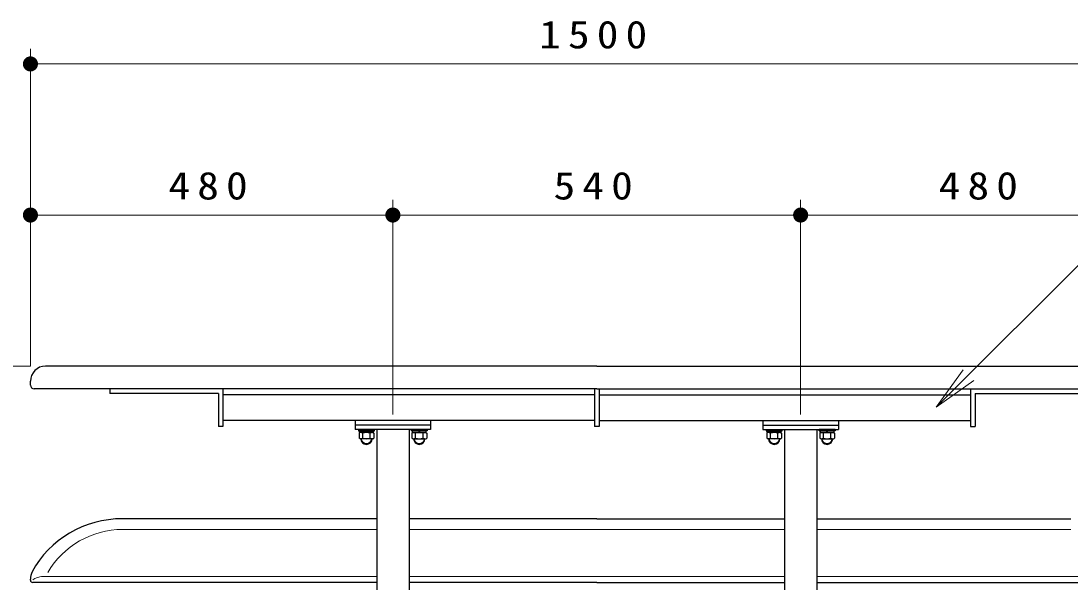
# Model space of a CAD drawing. Units: millimetres on the paper, scale 1:20. Extents: x -365 to 0, y 0 to 257.
# Drawn here: x -289.5 to -220, y 116.3 to 153.5 of the extents above; entities that cross this region are included whole.
import ezdxf

# ---------------------------------------------------------------- set-up
doc = ezdxf.new("R2010")
doc.units = ezdxf.units.MM
doc.linetypes.add('USER1', pattern=[4.5, 2.5, -2])
doc.layers.add('LY_1', color=7, linetype='Continuous', lineweight=25)
doc.styles.add('ＭＳ ゴシック', font='')
doc.styles.get('ＭＳ ゴシック').set_extended_font_data('MS Gothic')

# ---------------------------------------------------------------- blocks, each defined once
blk = doc.blocks.new('filled_dot')
at = {"color": 0, "linetype": 'Continuous', "lineweight": -2, "const_width": 1.25}
blk.add_lwpolyline([(-0.625, 0, 1), (0.625, 0, 1)], format="xyb", close=True, dxfattribs=at)
blk = doc.blocks.new('open_arrow')
at = {"color": 0, "linetype": 'Continuous', "lineweight": -2}
blk.add_lwpolyline([(7.5, 1.25), (0, 0), (7.5, -1.25)], dxfattribs=at)

msp = doc.modelspace()

# ---------------------------------------------------------------- linework, layer by layer
at = {"layer": 'LY_1', "lineweight": 13}
for p, q in [((-288.876, 130.653), (-288.876, 151.653)), ((-288.876, 150.653), (-213.876, 150.653)), ((-228.893, 127.931), (-211.827, 144.997)), ((-264.876, 127.453), (-264.876, 141.653)), ((-237.876, 127.453), (-237.876, 141.653)), ((-288.876, 140.653), (-264.876, 140.653)), ((-264.876, 140.653), (-237.876, 140.653)), ((-237.876, 140.653), (-213.876, 140.653)), ((-288.876, 130.653), (-309.876, 130.653))]:
    msp.add_line(p, q, dxfattribs=at)
at = {"layer": 'LY_1', "color": 21}
for p, q in [((-251.376, 130.653), (-287.876, 130.653)), ((-251.376, 130.653), (-214.876, 130.653)), ((-288.876, 129.403), (-288.876, 129.653)), ((-251.376, 129.153), (-288.626, 129.153)), ((-251.376, 129.153), (-214.126, 129.153)), ((-265.943, 120.553), (-282.777, 120.553)), ((-251.376, 120.553), (-263.808, 120.553)), ((-251.376, 120.553), (-238.943, 120.553)), ((-236.808, 120.553), (-219.974, 120.553)), ((-288.876, 116.486), (-288.876, 116.565)), ((-265.943, 116.336), (-288.726, 116.336)), ((-251.376, 116.336), (-263.808, 116.336)), ((-251.376, 116.336), (-238.943, 116.336)), ((-236.808, 116.336), (-214.026, 116.336))]:
    msp.add_line(p, q, dxfattribs=at)
at = {"layer": 'LY_1', "color": 4}
for p, q in [((-283.626, 129.153), (-283.626, 128.853)), ((-276.426, 128.853), (-283.626, 128.853)), ((-276.426, 128.853), (-276.426, 126.653)), ((-276.126, 129.153), (-276.126, 126.653)), ((-251.526, 128.753), (-276.126, 128.753)), ((-251.526, 129.153), (-251.526, 126.653)), ((-251.226, 129.153), (-251.226, 126.653)), ((-251.226, 128.753), (-226.626, 128.753)), ((-226.626, 129.153), (-226.626, 126.653)), ((-226.326, 128.853), (-219.126, 128.853)), ((-226.326, 128.853), (-226.326, 126.653)), ((-276.126, 126.653), (-276.426, 126.653)), ((-251.526, 127.053), (-276.126, 127.053)), ((-267.376, 127.053), (-267.376, 126.453)), ((-262.376, 126.753), (-267.376, 126.753)), ((-262.376, 127.053), (-262.376, 126.453)), ((-251.226, 126.653), (-251.526, 126.653)), ((-251.226, 127.053), (-226.626, 127.053)), ((-240.376, 127.053), (-240.376, 126.453)), ((-240.376, 126.753), (-235.376, 126.753)), ((-235.376, 127.053), (-235.376, 126.453)), ((-226.626, 126.653), (-226.326, 126.653)), ((-262.376, 126.453), (-267.376, 126.453)), ((-240.376, 126.453), (-235.376, 126.453))]:
    msp.add_line(p, q, dxfattribs=at)
at = {"layer": 'LY_1'}
for p, q in [((-267.151, 126.453), (-267.151, 126.378)), ((-267.151, 126.453), (-266.101, 126.453)), ((-267.151, 126.378), (-266.101, 126.378)), ((-267.05, 126.253), (-267.116, 126.215)), ((-267.116, 126.215), (-267.116, 125.891)), ((-267.05, 125.853), (-267.116, 125.891)), ((-266.166, 126.378), (-267.086, 126.378)), ((-267.086, 126.253), (-267.086, 126.378)), ((-266.166, 126.253), (-267.086, 126.253)), ((-266.201, 126.253), (-267.05, 126.253)), ((-266.201, 125.853), (-267.05, 125.853)), ((-266.871, 125.891), (-266.871, 126.215)), ((-266.659, 126.253), (-266.626, 126.378)), ((-266.626, 126.253), (-266.592, 126.378)), ((-266.381, 125.891), (-266.381, 126.215)), ((-266.201, 126.253), (-266.136, 126.215)), ((-266.201, 125.853), (-266.136, 125.891)), ((-266.166, 126.253), (-266.166, 126.378)), ((-266.136, 126.215), (-266.136, 125.891)), ((-266.101, 126.378), (-266.101, 126.453)), ((-263.651, 126.378), (-263.651, 126.453)), ((-262.601, 126.453), (-263.651, 126.453)), ((-262.601, 126.378), (-263.651, 126.378)), ((-263.55, 126.253), (-263.616, 126.215)), ((-263.616, 126.215), (-263.616, 125.891)), ((-263.55, 125.853), (-263.616, 125.891)), ((-263.586, 126.378), (-262.666, 126.378)), ((-263.586, 126.253), (-263.586, 126.378)), ((-263.586, 126.253), (-262.666, 126.253)), ((-263.55, 126.253), (-262.701, 126.253)), ((-263.55, 125.853), (-262.701, 125.853)), ((-263.371, 125.891), (-263.371, 126.215)), ((-263.126, 126.253), (-263.159, 126.378)), ((-263.092, 126.253), (-263.126, 126.378)), ((-262.881, 125.891), (-262.881, 126.215)), ((-262.701, 126.253), (-262.636, 126.215)), ((-262.701, 125.853), (-262.636, 125.891)), ((-262.666, 126.253), (-262.666, 126.378)), ((-262.636, 126.215), (-262.636, 125.891)), ((-262.601, 126.453), (-262.601, 126.378)), ((-240.151, 126.453), (-240.151, 126.378)), ((-240.151, 126.453), (-239.101, 126.453)), ((-240.151, 126.378), (-239.101, 126.378)), ((-240.05, 126.253), (-240.116, 126.215)), ((-240.116, 126.215), (-240.116, 125.891)), ((-240.05, 125.853), (-240.116, 125.891)), ((-239.166, 126.378), (-240.086, 126.378)), ((-240.086, 126.253), (-240.086, 126.378)), ((-239.166, 126.253), (-240.086, 126.253)), ((-239.201, 126.253), (-240.05, 126.253)), ((-239.201, 125.853), (-240.05, 125.853)), ((-239.871, 125.891), (-239.871, 126.215)), ((-239.659, 126.253), (-239.626, 126.378)), ((-239.626, 126.253), (-239.592, 126.378)), ((-239.381, 125.891), (-239.381, 126.215)), ((-239.201, 126.253), (-239.136, 126.215)), ((-239.201, 125.853), (-239.136, 125.891)), ((-239.166, 126.253), (-239.166, 126.378)), ((-239.136, 126.215), (-239.136, 125.891)), ((-239.101, 126.378), (-239.101, 126.453)), ((-236.651, 126.378), (-236.651, 126.453)), ((-235.601, 126.453), (-236.651, 126.453)), ((-235.601, 126.378), (-236.651, 126.378)), ((-236.55, 126.253), (-236.616, 126.215)), ((-236.616, 126.215), (-236.616, 125.891)), ((-236.55, 125.853), (-236.616, 125.891)), ((-236.586, 126.378), (-235.666, 126.378)), ((-236.586, 126.253), (-236.586, 126.378)), ((-236.586, 126.253), (-235.666, 126.253)), ((-236.55, 126.253), (-235.701, 126.253)), ((-236.55, 125.853), (-235.701, 125.853)), ((-236.371, 125.891), (-236.371, 126.215)), ((-236.126, 126.253), (-236.159, 126.378)), ((-236.092, 126.253), (-236.126, 126.378)), ((-235.881, 125.891), (-235.881, 126.215)), ((-235.701, 126.253), (-235.636, 126.215)), ((-235.701, 125.853), (-235.636, 125.891)), ((-235.666, 126.253), (-235.666, 126.378)), ((-235.636, 126.215), (-235.636, 125.891)), ((-235.601, 126.453), (-235.601, 126.378))]:
    msp.add_line(p, q, dxfattribs=at)
at = {"layer": 'LY_1', "color": 190}
for p, q in [((-265.943, 126.453), (-265.943, 95.52)), ((-263.808, 126.453), (-263.808, 95.52)), ((-238.943, 126.453), (-238.943, 95.52)), ((-236.808, 126.453), (-236.808, 95.52))]:
    msp.add_line(p, q, dxfattribs=at)
at = {"layer": 'LY_1', "color": 12, "lineweight": 13}
for p, q in [((-282.777, 119.846), (-265.943, 119.846)), ((-263.808, 119.846), (-251.376, 119.846)), ((-238.943, 119.846), (-251.376, 119.846)), ((-219.974, 119.846), (-236.808, 119.846)), ((-265.943, 116.738), (-287.876, 116.738)), ((-251.376, 116.738), (-263.808, 116.738)), ((-251.376, 116.738), (-238.943, 116.738)), ((-236.808, 116.738), (-214.876, 116.738))]:
    msp.add_line(p, q, dxfattribs=at)
at = {"layer": 'LY_1', "color": 21}
for centre, radius, start, end in [((-287.876, 129.653), 1, 90, 180), ((-288.626, 129.403), 0.25, 180, 270), ((-287.876, 116.565), 1, 152.18562, 180), ((-288.726, 116.486), 0.15, 180, 270)]:
    msp.add_arc(centre, radius, start, end, dxfattribs=at)
at = {"layer": 'LY_1'}
for centre, radius, start, end in [((-267.05, 125.81), 0.443, 66.13494, 89.99997), ((-267.05, 126.296), 0.443, 270.00004, 293.86505), ((-266.626, 125.853), 0.375, 180, 359.99999), ((-266.626, 125.442), 0.811, 72.41193, 107.58806), ((-266.626, 126.664), 0.811, 252.41192, 287.58805), ((-266.201, 125.81), 0.443, 90, 113.86506), ((-266.201, 126.296), 0.443, 246.13492, 269.99998), ((-263.55, 125.81), 0.443, 66.13494, 90), ((-263.55, 126.296), 0.443, 270.00002, 293.86508), ((-263.126, 125.853), 0.375, 180.00001, 0), ((-263.126, 125.442), 0.811, 72.41194, 107.58807), ((-263.126, 126.664), 0.811, 252.41195, 287.58808), ((-262.701, 125.81), 0.443, 90.00003, 113.86506), ((-262.701, 126.296), 0.443, 246.13495, 269.99996), ((-240.05, 125.81), 0.443, 66.13494, 89.99997), ((-240.05, 126.296), 0.443, 270.00004, 293.86505), ((-239.626, 125.853), 0.375, 180, 359.99999), ((-239.626, 125.442), 0.811, 72.41193, 107.58806), ((-239.626, 126.664), 0.811, 252.41192, 287.58805), ((-239.201, 125.81), 0.443, 90, 113.86506), ((-239.201, 126.296), 0.443, 246.13492, 269.99998), ((-236.55, 125.81), 0.443, 66.13494, 90), ((-236.55, 126.296), 0.443, 270.00002, 293.86508), ((-236.126, 125.853), 0.375, 180.00001, 0), ((-236.126, 125.442), 0.811, 72.41194, 107.58807), ((-236.126, 126.664), 0.811, 252.41195, 287.58808), ((-235.701, 125.81), 0.443, 90.00003, 113.86506), ((-235.701, 126.296), 0.443, 246.13495, 269.99996)]:
    msp.add_arc(centre, radius, start, end, dxfattribs=at)
at = {"layer": 'LY_1', "linetype": 'USER1', "lineweight": 13}
for centre, start, end in [((-266.626, 125.853), 180, 359.99999), ((-263.126, 125.853), 180.00001, 0), ((-239.626, 125.853), 180, 359.99999), ((-236.126, 125.853), 180.00001, 0)]:
    msp.add_arc(centre, 0.325, start, end, dxfattribs=at)
at = {"layer": 'LY_1', "color": 21}
msp.add_ellipse((-282.777, 114.147), major_axis=(6.701, 0), ratio=0.95602, start_param=1.570796, end_param=2.674464, dxfattribs=at)
at = {"layer": 'LY_1', "color": 12, "lineweight": 13}
for centre, major_axis, ratio, start_param, end_param in [((-282.777, 114.147), (5.716, 0), 0.996943, 1.570796, 2.617222), ((-287.876, 116.336), (0.945, 0), 0.424749, 1.570797, 2.691304)]:
    msp.add_ellipse(centre, major_axis=major_axis, ratio=ratio, start_param=start_param, end_param=end_param, dxfattribs=at)

# ---------------------------------------------------------------- block references
at = {"layer": 'LY_1', "lineweight": 13, "xscale": 0.4, "yscale": 0.4}
for p in [(-288.876, 150.653), (-288.876, 140.653), (-264.876, 140.653), (-237.876, 140.653)]:
    msp.add_blockref('filled_dot', p, dxfattribs=at)
for name, p, rotation in [('filled_dot', (-264.876, 140.653), 180), ('filled_dot', (-237.876, 140.653), 180), ('open_arrow', (-228.893, 127.931), 45)]:
    msp.add_blockref(name, p, dxfattribs=dict(at, rotation=rotation))

# ---------------------------------------------------------------- texts
at = {"layer": 'LY_1', "char_height": 1.833, "attachment_point": 8, "style": 'ＭＳ ゴシック'}
for s, insert in [('\\T1.33;\\W1.15;1500', (-251.376, 151.653)), ('\\T1.33;\\W1.15;480', (-276.876, 141.653)), ('\\T1.33;\\W1.15;540', (-251.376, 141.653)), ('\\T1.33;\\W1.15;480', (-225.876, 141.653))]:
    msp.add_mtext(s, dxfattribs=dict(at, insert=insert))

doc.saveas('drawing.dxf')
